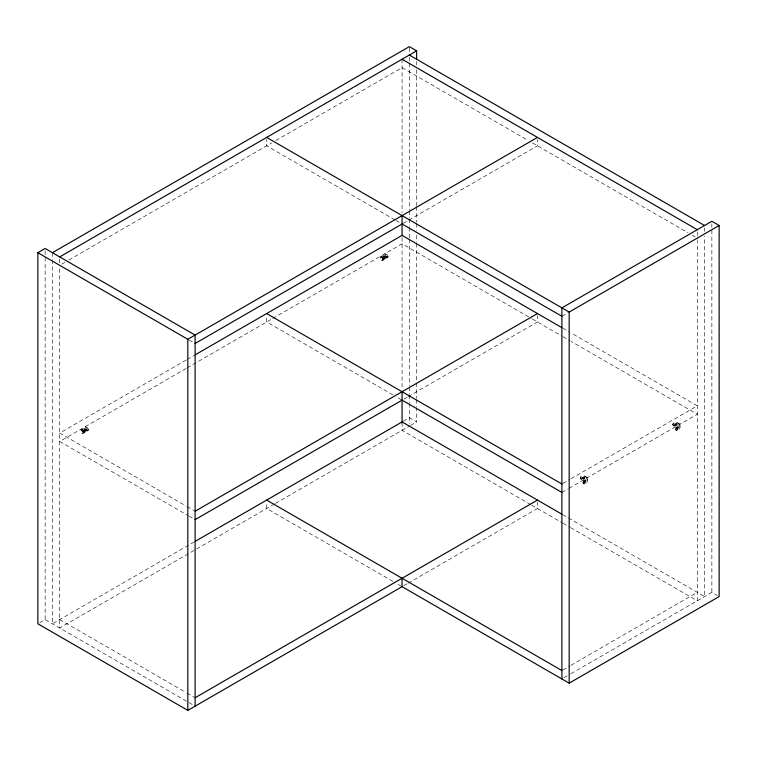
<?xml version="1.0" encoding="UTF-8"?>
<svg xmlns="http://www.w3.org/2000/svg" width="757" height="757" viewBox="0 0 757 757"><rect width="100%" height="100%" fill="white"/><g stroke="black" fill="none" stroke-linecap="round" stroke-linejoin="round"><path stroke-width="0.57" stroke-dasharray="3.79 2.84" d="M583.874 481.745L583.619 481.414A1.514 0.871 -60 0 1 584.659 479.9A1.514 0.871 -60 0 1 585.691 480.212L583.619 482.048A1.514 0.871 -60 0 0 584.659 482.37A1.514 0.871 -60 0 0 585.691 480.856L583.6 481.897M676.427 428.311L676.181 427.979A1.514 0.871 -60 0 1 677.212 426.465A1.514 0.871 -60 0 1 678.244 426.778L676.181 428.613A1.514 0.871 -60 0 0 677.212 428.935A1.514 0.871 -60 0 0 678.244 427.421L676.162 428.462M61.743 264.136L64.799 262.376M68.878 260.02L271.754 142.893M275.822 140.537L402.071 67.657L528.31 140.537M403.084 223.419L537.47 145.827L537.47 139.525M186.118 360.058L59.699 433.051L185.948 505.931M187.14 359.471L194.275 355.355M186.118 368.47L59.699 441.463L187.982 515.517M187.14 367.883L271.754 319.038M272.775 318.442L402.071 243.801L531.357 318.442M81.661 430.014L85.948 427.544L87.821 428.623A3.056 1.769 0 0 1 87.557 430.951A3.056 1.769 0 0 1 83.535 431.102L81.661 430.014L81.661 432.181A3.056 1.769 -60 0 0 83.809 433.108A3.056 1.769 -60 0 0 85.948 429.711L85.948 427.544M381.178 257.096L385.464 254.617L387.338 255.705A3.056 1.769 0 0 1 387.073 258.023A3.056 1.769 0 0 1 383.051 258.175L381.178 257.096L381.178 259.263A3.056 1.769 -60 0 0 383.316 260.19A3.056 1.769 -60 0 0 385.464 256.784L385.464 254.617M83.024 431.859L86.866 429.333L83.043 432.02A1.514 0.871 -60 0 0 84.074 432.342A1.514 0.871 -60 0 0 85.106 430.828L84.926 430.932A1.514 0.871 0 0 0 86.752 430.79A1.514 0.871 0 0 0 86.989 429.739L86.866 429.645M382.531 258.941L386.382 256.405L382.55 259.093A1.514 0.871 -60 0 0 383.591 259.414A1.514 0.871 -60 0 0 384.622 257.9L384.376 257.569M407.162 397.207L402.071 400.15L396.98 397.207M408.174 396.621L537.47 321.971L537.47 315.66M561.893 316.284L568.005 312.755M39.667 622.737L45.136 619.586L195.107 706.167M194.275 541.889L52.422 623.787L52.422 260.976M403.216 421.252L409.348 417.713L416.634 421.923L416.634 407.739M274.479 503.992L59.699 627.988L59.699 267.543M275.501 503.405L409.48 426.049M410.502 425.462L416.634 421.923M562.915 483.42L570.04 479.304M571.052 478.717L697.301 405.837L571.062 332.957M581.859 478.878L583.808 477.591A1.514 0.871 0 0 0 581.982 477.733A1.514 0.871 0 0 0 581.736 478.793L584.366 477.913A1.514 0.871 0 0 1 584.12 478.973A1.514 0.871 0 0 1 582.294 479.105L582.133 478.727M674.421 425.443L676.361 424.157A1.514 0.871 0 0 0 674.534 424.298A1.514 0.871 0 0 0 674.288 425.349L676.919 424.478A1.514 0.871 0 0 1 676.673 425.538A1.514 0.871 0 0 1 674.847 425.671L674.686 425.292M582.133 479.039L584.234 477.818M674.686 425.604L676.796 424.384M561.893 492.419L568.005 488.899M569.018 488.303L697.301 414.249L571.062 341.369M583.6 481.584L585.71 480.373M676.162 428.15L678.263 426.939M407.162 583.742L402.071 586.675L396.98 583.742M408.174 583.155L537.47 508.505L537.47 502.194M562.915 669.954L570.04 665.838M571.052 665.252L697.301 592.371M563.927 677.78L570.059 674.241M571.052 673.664L711.864 592.371L717.333 595.522M532.379 142.893L688.132 232.815M692.21 235.162L695.257 236.932M394.936 219.89L266.663 145.827L266.663 139.525M395.958 220.476L402.071 224.006M562.924 328.254L570.049 332.37M532.379 319.038L561.902 336.08M562.924 336.666L570.049 340.782M384.376 257.257L384.622 257.257A1.514 0.871 -60 0 0 383.591 256.945A1.514 0.871 -60 0 0 382.55 258.459L385.956 256.491A1.514 0.871 0 0 0 384.121 256.632A1.514 0.871 0 0 0 383.884 257.683L384.007 257.475M381.358 260.086L381.897 260.389M676.058 430.222L676.588 430.534M583.505 483.657L584.035 483.969M392.902 394.861L266.663 321.971L266.663 315.66M562.583 514.59L704.578 596.573L704.578 236.127M530.78 504.645L402.071 430.326L402.071 424.024M531.802 505.231L562.451 522.926M562.924 523.201L570.049 527.317M570.627 527.648L697.301 600.784L697.301 240.329M188.995 339.969L195.107 343.489M392.902 581.385L266.663 508.505L266.663 502.194M84.491 430.392L84.368 430.61A1.514 0.871 0 0 1 84.614 429.55L84.831 429.787M84.86 430.184L85.106 430.184A1.514 0.871 -60 0 0 84.074 429.862A1.514 0.871 -60 0 0 83.043 431.376L86.44 429.418A1.514 0.871 0 0 0 84.614 429.55M81.851 433.004L82.381 433.316M186.96 506.518L194.085 510.634M188.995 516.104L195.107 519.633M59.699 619.586L185.948 692.466M186.96 693.052L194.085 697.169M386.382 256.718L386.505 256.812A1.514 0.871 0 0 1 386.269 257.872A1.514 0.871 0 0 1 384.433 258.005L384.272 257.626M711.864 223.646L711.864 592.371M704.578 227.848L704.578 231.396M697.301 231.793L697.301 239.146M672.841 424.034L672.841 424.658M580.288 477.468L580.288 478.093M416.634 61.468L416.634 65.017M416.634 69.739L416.634 205.649M416.634 206.831L416.634 222.198M416.634 223.372L416.634 230.469M416.634 235.19L416.634 242.287M416.634 243.47L416.634 381.736M416.634 382.919L416.634 398.286M416.634 399.469L416.634 406.556M409.348 47.814L409.348 52.536M409.348 57.267L409.348 61.989M409.348 63.172L409.348 209.859M409.348 210.9L409.348 218.13M409.348 219.17L409.348 226.4M409.348 227.441L409.348 238.077M409.348 239.259L409.348 385.947M409.348 386.988L409.348 394.217M409.348 395.258L409.348 402.487M409.348 403.528L409.348 423.759M402.071 59.245L402.071 212.878M402.071 237.49L402.071 390.148M387.963 256.273L387.963 256.888M88.446 429.2L88.446 429.815M59.699 259.008L59.699 263.218M52.422 252.706L52.422 259.793M45.136 250.86L45.136 619.586M82.768 431.225L82.768 431.859A1.514 0.871 -60 0 0 83.809 432.181A1.514 0.871 -60 0 0 84.841 430.667L84.841 430.033A1.514 0.871 -60 0 0 83.809 429.711A1.514 0.871 -60 0 0 82.768 431.225M382.285 258.298L382.285 258.941A1.514 0.871 -60 0 0 383.316 259.263A1.514 0.871 -60 0 0 384.357 257.749L384.357 257.106A1.514 0.871 -60 0 0 383.316 256.784A1.514 0.871 -60 0 0 382.285 258.298M583.893 481.566L583.893 482.209A1.514 0.871 -60 0 0 584.924 482.531A1.514 0.871 -60 0 0 585.956 481.007L585.956 480.373A1.514 0.871 -60 0 0 584.924 480.052A1.514 0.871 -60 0 0 583.893 481.566M676.446 428.131L676.446 428.774A1.514 0.871 -60 0 0 677.477 429.087A1.514 0.871 -60 0 0 678.518 427.573L678.518 426.939A1.514 0.871 -60 0 0 677.477 426.617A1.514 0.871 -60 0 0 676.446 428.131M386.269 256.32L385.956 256.178A1.514 0.871 0 0 0 384.121 256.32A1.514 0.871 0 0 0 383.884 257.38L384.433 257.702A1.514 0.871 0 0 0 386.269 257.56A1.514 0.871 0 0 0 386.505 256.5L386.269 256.32M676.673 423.986L676.361 423.854A1.514 0.871 0 0 0 674.534 423.986A1.514 0.871 0 0 0 674.288 425.046L674.847 425.368A1.514 0.871 0 0 0 676.673 425.226A1.514 0.871 0 0 0 676.919 424.166L676.673 423.986M584.12 477.421L583.808 477.288A1.514 0.871 0 0 0 581.982 477.421A1.514 0.871 0 0 0 581.736 478.481L582.294 478.803A1.514 0.871 0 0 0 584.12 478.661A1.514 0.871 0 0 0 584.366 477.601L584.12 477.421M86.752 429.247L86.44 429.105A1.514 0.871 0 0 0 84.614 429.247A1.514 0.871 0 0 0 84.368 430.298L84.926 430.619A1.514 0.871 0 0 0 86.752 430.478A1.514 0.871 0 0 0 86.989 429.427L86.752 429.247M387.338 255.081L384.925 253.69L384.925 256.481A3.056 1.769 -60 0 1 382.787 259.878A3.056 1.769 -60 0 1 380.639 258.951L380.639 256.169L383.051 257.56A3.056 1.769 0 0 0 387.073 257.408A3.056 1.769 0 0 0 387.338 255.081M680.155 424.147L677.752 422.747A3.056 1.769 0 0 0 673.73 422.908A3.056 1.769 0 0 0 673.465 425.226L675.869 426.617L675.869 429.399A3.056 1.769 -60 0 0 678.017 430.326A3.056 1.769 -60 0 0 680.155 426.929L680.155 424.147M679.625 424.45L677.752 423.371A3.056 1.769 0 0 0 673.73 423.523A3.056 1.769 0 0 0 673.465 425.841L675.339 426.929L675.339 429.087A3.056 1.769 -60 0 0 677.477 430.014A3.056 1.769 -60 0 0 679.625 426.617L679.625 424.45M587.602 477.582L585.189 476.191A3.056 1.769 0 0 0 581.177 476.342A3.056 1.769 0 0 0 580.912 478.661L583.316 480.052L583.316 482.834A3.056 1.769 -60 0 0 585.464 483.761A3.056 1.769 -60 0 0 587.602 480.364L587.602 477.582M587.072 477.885L585.189 476.806A3.056 1.769 0 0 0 581.177 476.957A3.056 1.769 0 0 0 580.912 479.276L582.786 480.364L582.786 482.531A3.056 1.769 -60 0 0 584.924 483.458A3.056 1.769 -60 0 0 587.072 480.052L587.072 477.885M87.821 428.008L85.409 426.617L85.409 429.399A3.056 1.769 -60 0 1 83.27 432.805A3.056 1.769 -60 0 1 81.131 431.878L81.131 429.087L83.535 430.478A3.056 1.769 0 0 0 87.557 430.326A3.056 1.769 0 0 0 87.821 428.008"/><path stroke-width="1.14" d="M561.893 678.953L561.893 307.872L711.864 221.281L719.15 225.491L719.15 596.573L569.179 683.164L402.071 586.675L187.821 710.369L37.85 623.787L37.85 252.706L45.136 248.495L195.107 335.077L195.107 706.167M52.422 252.706L409.348 46.631L416.634 50.833L416.634 59.103M59.699 256.907L416.634 50.833M37.85 252.706L187.821 339.287L537.47 137.414M195.107 343.489L402.071 224.006L561.893 316.284M195.297 354.768L402.071 235.389L561.902 327.667M195.107 511.221L537.47 313.559M195.107 519.633L402.071 400.15L561.893 492.419M266.663 137.414L569.179 312.073L719.15 225.491M195.297 541.293L402.071 421.923L561.902 514.202M195.107 697.755L537.47 500.093M409.348 55.043L704.578 225.491M402.071 59.245L697.301 229.693M266.663 313.559L561.893 484.007M266.663 500.093L561.893 670.541M569.179 312.073L569.179 683.164M402.071 215.594L402.071 235.332M402.071 391.738L402.071 423.239M402.071 578.263L402.071 586.675M187.821 339.287L187.821 710.369"/></g></svg>
